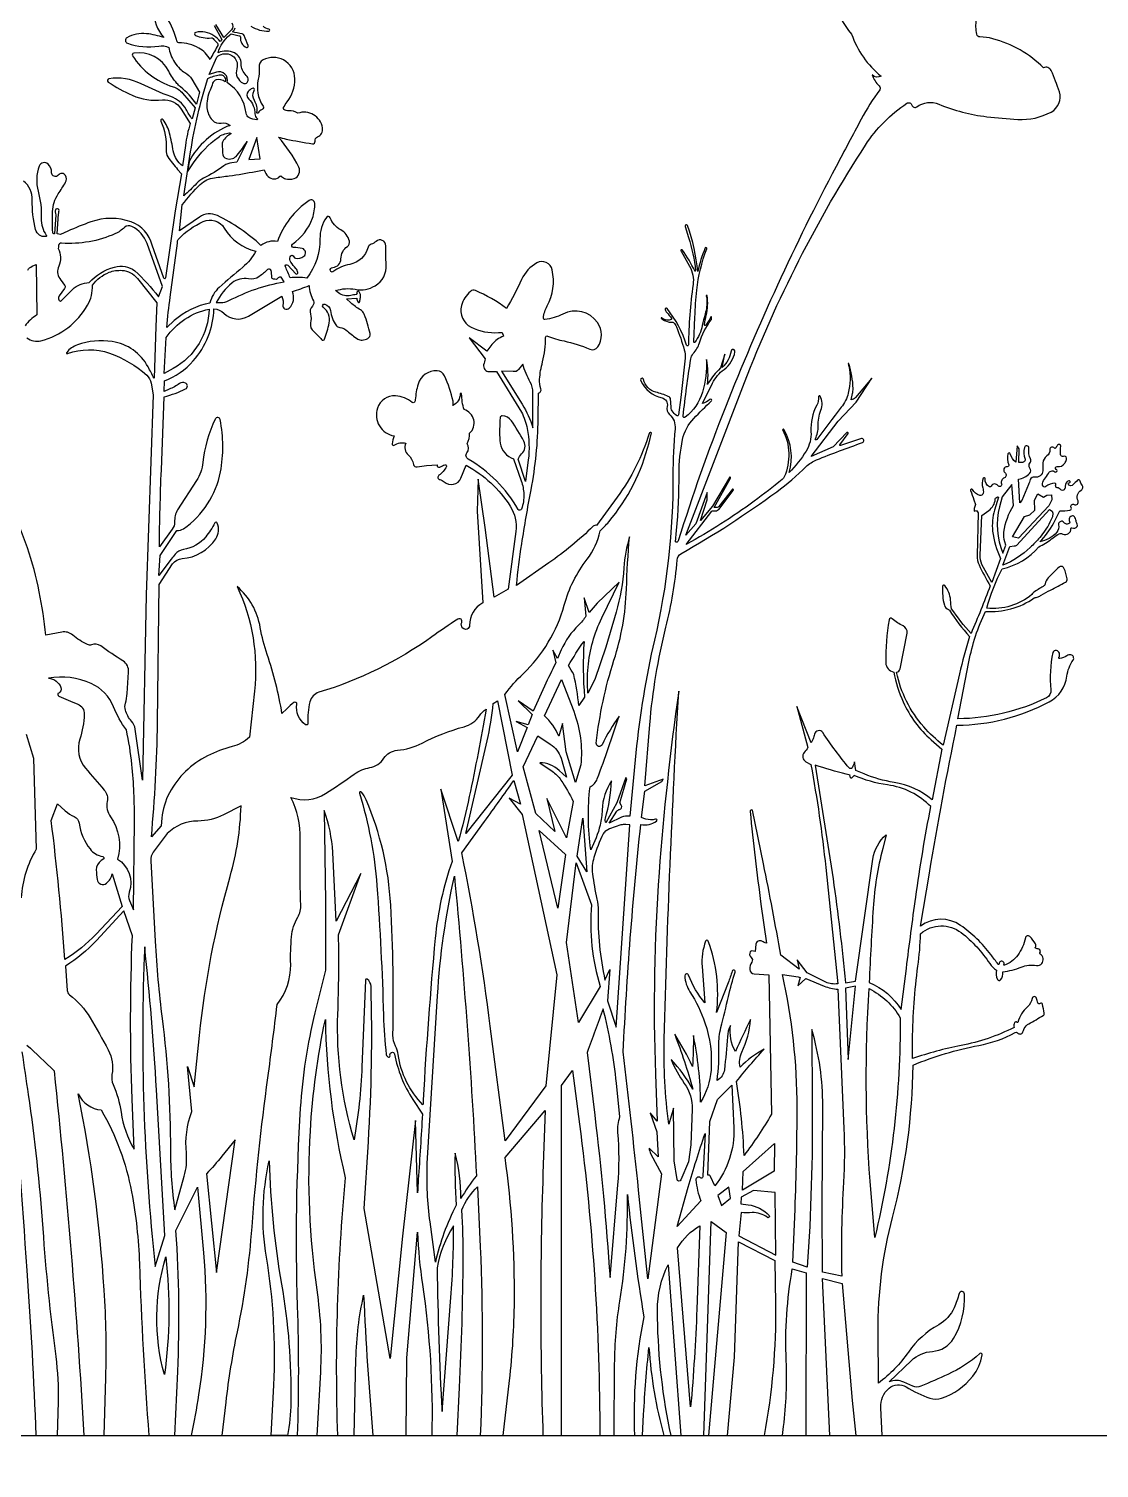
# Model space of a CAD drawing. Header units: millimetres. Extents: x 7 to 784, y -168 to 358.
# Drawn here: x 248.14 to 254.15, y 101.3 to 109.38 of the extents above; entities that cross this region are included whole.
import ezdxf

# ---------------------------------------------------------------- set-up
doc = ezdxf.new("R2010")
doc.units = ezdxf.units.MM
doc.layers.add('dwgmodels.com', color=250, linetype='Continuous')

msp = doc.modelspace()

# ---------------------------------------------------------------- linework, layer by layer
for p, q in [((230.24419, 101.48301), (262.24872, 101.48301)), ((243.9408, 101.48301), (253.75508, 101.48301))]:
    msp.add_line(p, q)
at = {"color": 0}
msp.add_arc((223.31744, 157.44221), 97.37766, 305.9270425, 305.9270425, dxfattribs=at)
at = {"layer": 'dwgmodels.com', "color": 96}
for points in [[(248.8461, 109.48207, 0.1936322), (248.90028, 109.32887, 0.055313), (248.8035, 109.35103, 0.1596372), (248.69363, 109.32853, 0.6449101), (248.69654, 109.29748, 0.121663), (248.87196, 109.2817, -0.144946), (248.92892, 109.27393, 0.0598985), (248.93946, 109.23245, 0.1063492), (248.99094, 109.15397, 0.06709), (249.01954, 109.13249, -0.1292412), (249.05833, 109.09506), (249.10181, 109.02355), (249.08363, 108.95547, 0.0814921), (248.9946, 109.05265, -0.045129), (248.97416, 109.07194, -0.066598), (248.92825, 109.14039, 0.330699), (248.73165, 109.24128, 0.5398414), (248.72517, 109.22663, 0.1747629), (248.9528, 109.05326, -0.1412199), (249.0067, 109.01752), (249.07718, 108.93465), (249.05962, 108.87225, -0.0196544), (249.02591, 108.92604, 0.1776696), (248.94013, 108.99809, -0.0289763), (248.7729, 109.06975, 0.1555711), (248.59288, 109.09773, 0.6837107), (248.58891, 109.0797, 0.0417804), (248.72317, 109.00553, 0.1332594), (248.8926, 108.97884, -0.2869598), (248.99919, 108.92732), (249.04963, 108.84718, 0.0444099), (249.02181, 108.72406), (249.00638, 108.60911, -0.2008597), (248.9541, 108.69308, 0.0237935), (248.9332, 108.79213, 0.0939218), (248.89707, 108.86831, 0.2780463), (248.89005, 108.87126, 0.501552), (248.88431, 108.86068, -0.128564), (248.91331, 108.69874, 0.1692817), (248.92336, 108.66048, 0.0343997), (248.97859, 108.58946), (249.00072, 108.56472), (248.9648, 108.35691), (248.91059, 107.97992, -0.7815204), (248.90017, 107.97889), (248.83455, 108.16329, 0.2569643), (248.71723, 108.29487, 0.1722656), (248.49096, 108.2945, 0.0197427), (248.36158, 108.24249), (248.32067, 108.22413), (248.30277, 108.2273), (248.30978, 108.33971, 0.0245801), (248.3123, 108.35872, 0.5538179), (248.29966, 108.36816, 0.4007081), (248.29136, 108.35044, -0.0978835), (248.29356, 108.33338), (248.28652, 108.22781, -0.4183347), (248.27724, 108.23582, -0.0278128), (248.27594, 108.35312, -0.1356231), (248.30786, 108.45139, 0.0100218), (248.34923, 108.51685, 0.2786988), (248.34923, 108.55449, 0.5220481), (248.30798, 108.55717, -0.7181787), (248.27095, 108.57062, 0.2133227), (248.25054, 108.61929, 0.5366603), (248.20095, 108.60758, 0.156298), (248.1948, 108.46726, -0.0760474), (248.21235, 108.31456, 0.1663624), (248.24079, 108.22009, -0.5734688), (248.23721, 108.21206, -0.3751579), (248.181, 108.25116, -0.0669288), (248.16238, 108.41715, 0.2302241), (248.11336, 108.5239, 0.5666522)], [(252.66794, 109.5366, 0.1356429), (252.76357, 109.34871, 0.1397643), (252.92874, 109.1126, -0.3360244), (252.87886, 109.11921, 0.1303524), (252.91877, 109.05783, -0.3834559), (252.92104, 109.03587, 0.0340308), (252.81734, 108.87079, 0.0016673), (252.67644, 108.60634, 0.0274642), (252.05453, 107.25493, 0.0187012), (251.78993, 106.50447, -0.4750648), (251.77439, 106.49822), (251.78044, 106.56291, 0.0243767), (251.7946, 106.88029, -0.052577), (251.81415, 107.07339, -0.1423037), (251.8769, 107.19141, -0.0081775), (251.97572, 107.28977, 0.9889727), (251.96771, 107.29827, -0.1189625), (251.92598, 107.27506), (251.98259, 107.38941, -0.1188814), (252.04728, 107.46678, 0.1920439), (252.1085, 107.56585, 1.0088327), (252.08659, 107.56951, -0.1712057), (252.03721, 107.47816), (252.05161, 107.55238), (252.02706, 107.47591), (252.01496, 107.46315, 0.0571001), (251.95391, 107.38197, 0.0787743), (251.94821, 107.52255, -0.0866387), (251.92547, 107.3384, -0.1560029), (251.82844, 107.19817, -0.6811499), (251.8174, 107.20478, -0.0111408), (251.86012, 107.52547, -0.1462679), (251.87434, 107.55528, 0.1099585), (251.90871, 107.61578, -0.0853363), (251.97347, 107.74395, 0.2211037), (251.97694, 107.7608, 0.7404688), (251.97244, 107.76108, -0.0981355), (251.94386, 107.71502, -0.7374736), (251.93675, 107.71846, -0.0216217), (251.9472, 107.77148, 0.0945988), (251.95249, 107.87923, 1.1481128), (251.94686, 107.87763, -0.0923347), (251.95094, 107.86026, -0.0837943), (251.94097, 107.77793, 0.0229092), (251.92508, 107.71355, -0.1151347), (251.88226, 107.61903, -0.7544999), (251.87742, 107.62094), (251.8831, 107.76045, -0.0164268), (251.89426, 107.91195, -0.0659176), (251.95032, 108.14304, 0.8306329), (251.94162, 108.14842, 0.051115), (251.89987, 108.01541, 0.0586959), (251.84229, 108.2738, 1.0125879), (251.82842, 108.26875), (251.84784, 108.20741, -0.0500053), (251.88699, 108.02084, -0.840776), (251.88234, 108.0195, 0.0401262), (251.81365, 108.13614, 1.0143645), (251.80559, 108.1303), (251.85356, 108.04581, -0.1664732), (251.87298, 107.94286, 0.0341193), (251.84743, 107.60418, -0.8541606), (251.8371, 107.60261, 0.0913201), (251.72764, 107.80831, 0.8101053), (251.71666, 107.80284, 0.1280115), (251.72604, 107.78598, -0.0622113), (251.75124, 107.75199, -0.4318352), (251.74969, 107.747, -0.2647303), (251.70735, 107.7497, 0.0103202), (251.69635, 107.7566, 0.9360779), (251.69419, 107.75347, 0.0997933), (251.73346, 107.73338, 0.1197101), (251.75424, 107.73263, -0.2582019), (251.76401, 107.72958, -0.093147), (251.77913, 107.70634, -0.030004), (251.82382, 107.57637, -0.0771575), (251.82934, 107.5294), (251.80387, 107.30824), (251.79179, 107.21207, -0.6116183), (251.77951, 107.20762, -0.040033), (251.75559, 107.23377, -0.1548954), (251.75065, 107.24713, 0.0147196), (251.74678, 107.29823, 0.2747896), (251.734, 107.31533, 0.0346833), (251.66365, 107.33893, -0.282305), (251.59522, 107.41002, 1.2090087), (251.57909, 107.40311, 0.229912), (251.69862, 107.30709, -0.4241426), (251.72745, 107.25941, 0.2803483), (251.741, 107.21368, -0.2367858), (251.77205, 107.13358, 0.0248254), (251.76015, 106.87295, -0.0580269), (251.65612, 105.94701, 0.0324323), (251.55211, 105.31448), (251.5171, 104.95881, 0.1613385), (251.47088, 104.95333), (251.40101, 104.92062), (251.44491, 104.98832, -0.1692817), (251.45976, 104.99735, 0.5193511), (251.47004, 105.02153), (251.46206, 105.03437), (251.50121, 105.1699), (251.49487, 105.17726), (251.44539, 105.03462), (251.38398, 104.92197, -0.2061574), (251.38069, 104.9477, 0.0573723), (251.41569, 105.15803, 0.1424546), (251.36252, 104.99476, -0.0515991), (251.35097, 104.90975, -0.0619201), (251.29834, 104.77066, -0.0624263), (251.29435, 105.12356, 0.1838262), (251.33501, 105.16937, 0.013585), (251.45761, 105.52143, 0.0432687), (251.3625, 105.36016, -0.8436582), (251.32965, 105.36951, -0.0512693), (251.42895, 105.83442, 0.0697392), (251.49898, 106.23366, -0.0114283), (251.51585, 106.52802, 0.0547788), (251.4845, 106.35279, -0.0536476), (251.44066, 106.10456), (251.38362, 105.90764), (251.32069, 105.72698), (251.28295, 105.64907, -0.0434521), (251.28368, 105.79575, -0.0897564), (251.36055, 106.07265), (251.45724, 106.27289), (251.33414, 106.15532), (251.28998, 106.10293), (251.26202, 106.18497), (251.27084, 106.08214, -0.0645021), (251.22998, 106.03138, 0.0978917), (251.13324, 105.89336), (251.11149, 105.84416), (251.08491, 105.89047), (251.10197, 105.81947, 0.0103174), (251.03895, 105.68931), (250.97475, 105.54939), (250.89161, 105.60748), (250.96913, 105.52995), (250.94617, 105.47215), (250.88013, 105.49107), (250.94065, 105.45661), (250.88626, 105.32124), (250.81663, 105.6429, -0.0437009), (250.91914, 105.75909, 0.1362469), (251.14902, 106.14308, -0.0974293), (251.27808, 106.40172, 0.114944), (251.35067, 106.56076, 0.0338252), (251.39932, 106.61132, 0.1142041), (251.62565, 107.05561), (251.63916, 107.10993, 0.6161441), (251.62698, 107.10787, -0.0838629), (251.44671, 106.74924), (251.33067, 106.59112, 0.2771839), (251.31201, 106.58665, -0.0424448), (251.06307, 106.38083), (250.88123, 106.25481, -0.0120078), (250.91107, 106.4872, -0.0093375), (250.96342, 106.79148, 0.0445446), (251.00331, 107.18901), (251.0049, 107.33387, 0.4619436), (251.01831, 107.35787, -0.110124), (251.01089, 107.41194, -0.0454747), (251.02787, 107.50859, 0.0724608), (251.04447, 107.64623, -0.5400464), (251.05588, 107.65412, 0.0469326), (251.14824, 107.62641, -0.0575376), (251.29287, 107.57966, 0.3671173), (251.33846, 107.59258, 0.3109758), (251.33681, 107.72992, 0.375222), (251.14127, 107.77733, -0.0935566), (251.04098, 107.74702, -0.4822889), (251.03232, 107.7558, -0.0941466), (251.05358, 107.82273, 0.1802214), (251.08188, 108.02551, 0.498429), (250.99604, 108.06467, 0.1633212), (250.90982, 107.97217, -0.0261129), (250.8248, 107.80836, 0.0660683), (250.65106, 107.90939, 0.2845479), (250.62271, 107.90482, 0.1494916), (250.57274, 107.82509, 0.3546606), (250.62648, 107.70428, 0.1365368), (250.78042, 107.67321), (250.80144, 107.67473), (250.80875, 107.65286, 0.1479332), (250.74336, 107.6063), (250.71486, 107.56945), (250.61584, 107.64437), (250.70574, 107.52706, 0.0196119), (250.69706, 107.49312, 0.4778857), (250.72815, 107.45472), (250.7689, 107.45477), (250.90881, 107.22763, -0.0766658), (250.94187, 107.13457, -0.0780614), (250.94757, 106.95885), (250.93252, 106.83747), (250.8906, 106.96223, -0.1214656), (250.91032, 106.99238, 0.3390595), (250.92239, 107.06382, 0.0296112), (250.8526, 107.17877, 0.2419301), (250.80096, 107.20639, 0.3978626), (250.78933, 107.19576, 0.0309121), (250.78794, 107.06729, 0.2716282), (250.85134, 106.97082), (250.86476, 106.9642), (250.90832, 106.84215, -0.0730366), (250.92256, 106.76646, -0.0983514), (250.90943, 106.68296, -0.6378656), (250.89089, 106.68141, 0.132957), (250.60987, 106.9639, -0.45843), (250.60258, 106.99855, 0.3190679), (250.60435, 107.04974, 0.1211696), (250.61838, 107.10877, 0.586791), (250.58692, 107.24092, -0.067351), (250.57346, 107.32943, 0.9836605), (250.56548, 107.32943, -0.2862766), (250.52346, 107.26446, 0.1408767), (250.52499, 107.28832, 0.0528571), (250.47777, 107.43017, 0.28129), (250.43531, 107.45894, 0.3429624), (250.32909, 107.3841, 0.059712), (250.31324, 107.29546, -0.2017735), (250.30601, 107.28072, -0.3653144), (250.29606, 107.28056, 0.1535362), (250.20237, 107.31794, 0.3458011), (250.10035, 107.24949, 0.4551283), (250.19374, 107.09378, 0.0627418), (250.18266, 107.04927, 0.6488329), (250.19533, 107.04171, -0.2300224), (250.26009, 107.0522, 0.3433272), (250.27306, 106.98675, -0.1726408), (250.30295, 106.93398, 0.4211158), (250.32365, 106.9198, -0.0311525), (250.37542, 106.92681), (250.4365, 106.93123, 0.2734787), (250.43641, 106.92258, 0.4163968), (250.45115, 106.91868, -0.0560384), (250.47981, 106.93141, -0.6650378), (250.4881, 106.92163, -0.123189), (250.44546, 106.87258, 0.6586386), (250.45044, 106.8485, -0.133955), (250.47588, 106.83563, 0.5200086), (250.56945, 106.85699), (250.59886, 106.92909, -0.1244473), (250.84605, 106.69944, -0.1784196), (250.87812, 106.55699), (250.83522, 106.23318), (250.75649, 106.18862), (250.70613, 106.58013), (250.667, 106.85029), (250.66136, 106.67135), (250.69271, 106.15671, 0.2821448), (250.61784, 106.03008, -0.6830613), (250.57967, 106.01446, -0.3006613), (250.57381, 106.04729, 0.7404276), (250.55251, 106.06537, 0.0124163), (250.40613, 105.96614, -0.082224), (249.77221, 105.65483, 0.2658905), (249.721, 105.6008, 0.0756176), (249.7104, 105.48056, -0.6290735), (249.69689, 105.47299, -0.2854073), (249.6479, 105.58805, 0.6731706), (249.63183, 105.59767, 0.0349577), (249.59112, 105.56229), (249.56435, 105.53552, 0.0427299), (249.4814, 105.86592, -0.040786), (249.44242, 106.01866, 0.174462), (249.31287, 106.24823, -0.1365135), (249.41031, 105.66059), (249.38256, 105.40229, -0.115548), (249.28412, 105.35012, 0.0517436), (249.14651, 105.29822, 0.1546467), (248.93222, 105.09004, 0.1028102), (248.89017, 104.94816), (248.88662, 104.9056), (248.83092, 104.8431, 0.0204385), (248.86507, 105.48483), (248.87459, 106.25921), (248.95031, 106.3763, -0.2058987), (249.00418, 106.4048, 0.2315373), (249.19287, 106.51675, 0.2479903), (249.20116, 106.60459, 0.6402847), (249.18705, 106.60515, -0.0537668), (249.13588, 106.52687, -0.1860085), (249.01063, 106.4557, 0.1812638), (248.96419, 106.42988, 0.014512), (248.94123, 106.40124), (248.87212, 106.30969), (248.87945, 106.42266), (248.9741, 106.56362, 0.1867772), (249.01153, 106.57269, 0.1958021), (249.21889, 106.89132, 0.0984004), (249.21714, 107.18483, 0.7200007), (249.18959, 107.18817, 0.0837926), (249.1204, 106.94405, -0.1179594), (249.08412, 106.84273), (248.97735, 106.67928, 0.1262223), (248.96117, 106.60986, -0.1667754), (248.94833, 106.56952), (248.87572, 106.47177, -0.0068248), (248.88696, 106.90297), (248.90324, 107.31278, 0.0440973), (249.02304, 107.35725, 0.6504415), (249.02218, 107.39029, 0.2517369), (248.98917, 107.38692, -0.0493281), (248.93136, 107.35559), (248.90281, 107.34358), (248.90378, 107.40326, 0.125539), (249.06632, 107.51457, 0.172782), (249.18266, 107.80721, -0.1717106), (249.23806, 107.78179, 0.3390955), (249.3763, 107.76563), (249.56311, 107.87696, -0.1631902), (249.5701, 107.82612, 0.3160144), (249.57867, 107.8072, 0.3427145), (249.60556, 107.81064, 0.3060413), (249.6233, 107.90316, 0.0130978), (249.7166, 107.9374, 0.1022326), (249.74059, 107.85096, -0.3316115), (249.73581, 107.8224, 0.2778991), (249.72371, 107.77771, -0.1215414), (249.72552, 107.72748, 0.2797764), (249.74269, 107.67889, -0.0503062), (249.78682, 107.6347, 0.5742608), (249.80338, 107.6373, 0.0461576), (249.82932, 107.7275, 0.2806296), (249.79627, 107.81547, -0.7974074), (249.80443, 107.83282, -0.3186415), (249.8361, 107.79804, 0.1308962), (249.87059, 107.71217, 0.2078444), (249.88852, 107.70194, -0.1635703), (249.93191, 107.68188, 0.0493043), (249.98971, 107.63713, 0.1678833), (250.01483, 107.63131, 0.0933163), (250.04675, 107.64088, 0.3402114), (250.05919, 107.66748, 0.0363358), (250.02672, 107.77599, 0.1745407), (250.00475, 107.80159, -0.0537983), (249.95065, 107.84051), (249.92655, 107.86213), (249.98398, 107.8673, 0.1012021), (249.9915, 107.84495, 0.739983), (250.00195, 107.8474, -0.040479), (250.00525, 107.86952, 0.2295811), (249.99779, 107.9025, 0.8860745), (249.98561, 107.89499, -0.5213325), (249.98077, 107.8867, 0.0382376), (249.95092, 107.88196, -0.2250916), (249.88184, 107.8966), (249.8658, 107.90884, -0.1314386), (249.97629, 107.9163, 0.1879542), (250.08844, 107.93644, 0.278126), (250.14988, 108.05474, -0.0186188), (250.14709, 108.16084, 0.6519996), (250.0928, 108.18549, -0.1063443), (250.06451, 108.16939, 0.2572765), (250.04795, 108.15201, -0.2899751), (249.94506, 108.05647, 0.1136344), (249.85001, 108.01513, -0.5363518), (249.83599, 108.02022, -0.4647781), (249.84973, 108.03899, 0.3907542), (249.89542, 108.08733, -0.2397065), (249.93203, 108.15719, 0.3044728), (249.94319, 108.18665, 0.2155158), (249.89417, 108.25065, -0.1803349), (249.83528, 108.31764, 0.6070135), (249.81388, 108.32012, 0.1541179), (249.7779, 108.19918, -0.172497), (249.70374, 107.97904, 0.0654021), (249.61055, 107.98113, 0.023278), (249.58331, 108.0416, -0.8755021), (249.59767, 108.05148), (249.64155, 108.00294, 0.6545793), (249.65369, 108.01055, 0.1553634), (249.64222, 108.03391, -0.0491689), (249.61467, 108.06894, -0.2069162), (249.60983, 108.09887, -0.7784437), (249.63173, 108.09887, 0.2903605), (249.64078, 108.0903, 0.2183027), (249.68726, 108.10154, 0.6189794), (249.67817, 108.14527, 0.0648746), (249.62929, 108.15155, -0.7343338), (249.62352, 108.16984, 0.1542802), (249.7355, 108.31566, 0.0995715), (249.74813, 108.39905, 0.5860857), (249.7165, 108.41482, 0.1596392), (249.53902, 108.18437, 0.2160891), (249.44632, 108.16279, 0.0758654), (249.20177, 108.33, 0.2693308), (249.10082, 108.32213), (248.98859, 108.24468), (249.0046, 108.39098, -0.0400425), (249.10589, 108.50518, -0.162795), (249.1848, 108.54256, 0.0037181), (249.26838, 108.55324, 0.0151004), (249.41792, 108.5781), (249.46479, 108.58736, 0.1256056), (249.48742, 108.54925, 0.4259332), (249.55316, 108.55058, -0.4592507), (249.56239, 108.55026, 0.1625271), (249.58414, 108.53618, 0.1460983), (249.63259, 108.53803, 0.4523349), (249.65866, 108.60093, 0.067616), (249.54438, 108.77099, 0.0301221), (249.58763, 108.7595, 0.0104651), (249.73589, 108.73278, 0.5097349), (249.75009, 108.74699, -0.3557739), (249.76458, 108.77193, 0.1752991), (249.78614, 108.79039, 0.172724), (249.79188, 108.82311, 0.4641867), (249.65399, 108.90449, 0.1639366), (249.60325, 108.91827, -0.1726917), (249.57566, 108.92627, -0.3843903), (249.57333, 108.93707, -0.0315354), (249.5936, 108.96773, 0.1646241), (249.63674, 109.09739, 0.2754357), (249.5727, 109.20357, 0.2503042), (249.45862, 109.20357, 0.3060346), (249.436, 109.16077, -0.0881644), (249.43151, 109.09511, 0.2130432), (249.4582, 108.94481, -0.4725523), (249.45263, 108.92598, 0.1708942), (249.43086, 108.90613, -0.854277), (249.4233, 108.90878, 0.1916193), (249.40992, 108.97507, -0.2859983), (249.40876, 109.03124, 0.7507714), (249.39676, 109.04409, 0.0979091), (249.37527, 109.02728, 0.4004597), (249.37746, 108.98363, -0.2066114), (249.41259, 108.90156, 0.2407403), (249.42571, 108.87568, -0.716745), (249.42338, 108.86819, -0.1418741), (249.379, 108.87984, -0.233333), (249.36305, 108.90452, 0.2235181), (249.25636, 109.07653, 0.6057633), (249.19602, 109.13546), (249.15472, 109.12197), (249.19779, 109.21983, -0.2747081), (249.27217, 109.23427, -0.2058595), (249.30809, 109.20079, -0.179242), (249.31084, 109.15462, 0.3698505), (249.34654, 109.07324, 0.5259345), (249.37413, 109.08902, 0.2289497), (249.36339, 109.11694, -0.2100922), (249.33567, 109.18195, 0.2950376), (249.29719, 109.24294, 0.2130079), (249.20586, 109.24427, -0.1543172), (249.27031, 109.34288), (249.27818, 109.34932), (249.32491, 109.33912, -0.4411414), (249.33176, 109.33066, 0.3575698), (249.36537, 109.27421, 0.6597742), (249.37455, 109.28403, -0.0189642), (249.35209, 109.34075, 0.2739209), (249.34089, 109.35012, -0.012106), (249.28579, 109.36051, 0.1789025), (249.30092, 109.38458, -0.2341869)], [(248.13204, 103.6744, -0.0118071), (248.2846, 103.52994, -0.0115504), (248.45254, 101.48301), (248.5657, 101.48301), (248.57502, 101.80744, 0.0235229), (248.56598, 102.30027, 0.0331333), (248.42021, 103.40143, 0.271387), (248.54954, 103.31087, -0.0844539), (248.71975, 102.85044, -0.0383259), (248.76368, 102.44884, 0.0113618), (248.81693, 101.48301), (248.96259, 101.48301), (248.97878, 101.84304, 0.0285475), (248.96921, 102.63345), (249.08991, 102.87752), (249.12315, 102.50924, -0.0620265), (249.0961, 101.71171, -0.0115931), (249.05425, 101.48301), (249.22858, 101.48301), (249.25042, 101.67063, -0.0219881), (249.31401, 102.06497, 0.0324449), (249.39656, 102.65514, -0.0155978), (249.48486, 103.49061, 0.0053936), (249.53694, 103.90268, 0.1774305), (249.61329, 104.12772, -0.0283737), (249.61835, 104.28298, -0.1075991), (249.65265, 104.39241, 0.1398772), (249.67004, 104.46344, -0.0153664), (249.66744, 104.83045, 0.1228297), (249.61481, 105.06493, 0.2309818), (249.80937, 105.08677, 0.0138044), (249.97071, 105.1956, -0.1120076), (250.05766, 105.23215, 0.2075148), (250.13625, 105.2841, -0.2326896), (250.21249, 105.32939, 0.0999646), (250.35173, 105.36914, -0.0518554), (250.5871, 105.46144, 0.177025), (250.67374, 105.52336, -0.0990406), (250.7106, 105.55936, -0.0090474), (250.6165, 105.06899, -0.0177622), (250.55386, 104.81657), (250.45696, 105.1114), (250.52004, 104.70512, -0.0027874), (250.52004, 104.70512, 0.0616165), (250.42502, 104.275, 0.0093935), (250.35756, 103.36788, -0.0001903), (250.35602, 103.34023, -0.1636907), (250.21748, 103.62137, 0.0903099), (250.20223, 103.66843, -0.1295483), (250.18726, 103.73071, 0.0192557), (250.17501, 104.46078, 0.0871174), (250.03721, 105.05177, 0.0794454), (250.01054, 105.09416, 0.8097469), (249.99934, 105.08788, -0.0570016), (250.09745, 104.56977, -0.011209), (250.13453, 103.84119, 0.0212181), (250.15015, 103.62109, 0.318199), (250.1632, 103.60649, 0.5532267), (250.17111, 103.6144, -0.3238273), (250.17885, 103.63265, -0.5232997), (250.19673, 103.62465, 0.0984963), (250.29936, 103.36922), (250.35299, 103.28708, -0.0025295), (250.32991, 102.91954, 0.0066565), (250.32592, 102.84639), (250.31357, 103.25198), (250.24094, 102.6023), (250.17156, 101.91581), (250.02627, 102.75752), (250.04971, 103.13217, 0.0228202), (250.06441, 104.00407, 0.2331867), (250.04308, 104.04436, 0.7671373), (250.03389, 104.03689), (250.01345, 103.55334, -0.0321321), (249.96964, 103.14344, -0.0827752), (249.87808, 103.85064, 0.0136106), (249.88215, 104.29385), (250.00737, 104.63694), (249.86844, 104.37062), (249.84933, 104.75653, 0.0763799), (249.80124, 104.9914), (249.80888, 104.47942), (249.80872, 104.09435), (249.74983, 103.85659, 0.0450609), (249.66725, 103.32008, 0.0237644), (249.65044, 102.21018, -0.0161888), (249.65044, 101.48301), (249.76292, 101.48301), (249.78212, 101.83884, 0.0493566), (249.7614, 102.30171, -0.0506082), (249.72378, 103.19187, -0.0375999), (249.80836, 103.81896, 0.054896), (249.92003, 102.93013, 0.0318839), (249.87587, 101.48301), (249.96953, 101.48301), (249.97995, 101.91241, -0.047468), (250.02294, 102.27146, 0.0105052), (250.07535, 101.48301), (250.26238, 101.48301), (250.26628, 101.9188), (250.32574, 102.62427, 0.02685), (250.35325, 102.33026, -0.0424217), (250.40599, 101.48301), (250.54747, 101.48301), (250.56119, 101.75242, 0.0111796), (250.58186, 102.47641, 0.0174091), (250.57404, 102.74934, -0.0991113), (250.66274, 102.8799), (250.67768, 102.54162, -0.0220682), (250.67768, 101.48301), (250.80618, 101.48301), (250.84205, 101.79231, 0.0267674), (250.86966, 102.23751, 0.0365003), (250.81748, 103.04478), (251.04178, 103.30821), (251.02997, 102.95336, 0.0166438), (251.02997, 101.48301), (251.13369, 101.48301), (251.13369, 102.02595, -0.0001804), (251.1342, 103.44833), (251.19622, 103.53188), (251.2355, 103.23041, -0.0321738), (251.34965, 101.48301), (251.42986, 101.48301), (251.43254, 101.8837, -0.0382678), (251.46205, 102.23763, 0.044675), (251.50419, 102.83539, 0.0133077), (251.59625, 102.1497, 0.0590155), (251.54378, 101.48301), (251.58907, 101.48301), (251.59534, 101.60096, -0.0134114), (251.62548, 101.97732, 0.052126), (251.70922, 101.48301), (251.74941, 101.48301), (251.74138, 101.52237, -0.0495851), (251.67338, 102.18524, -0.1155134), (251.73259, 102.44174), (251.80499, 101.48301), (251.93368, 101.48301), (251.97418, 102.68399), (252.05892, 102.62214), (251.9591, 101.48301), (252.06694, 101.48301), (252.10536, 101.92398), (252.12896, 102.57018), (252.33292, 102.46509), (252.33603, 102.22186, -0.0495586), (252.27213, 101.48301), (252.37516, 101.48301), (252.38155, 101.53432, 0.042023), (252.39631, 101.90366, -0.0551602), (252.43039, 102.41821), (252.5077, 102.39599), (252.50703, 101.48301), (252.64156, 101.48301), (252.59958, 102.36397), (252.71079, 102.33673), (252.76714, 101.68098), (252.78773, 101.48301), (252.93562, 101.48301), (252.9269, 101.63945, -0.2335769), (252.97365, 101.74905, -0.3273575), (253.06948, 101.75634, 0.0570984), (253.20351, 101.69279, 0.1673753), (253.26901, 101.69299, 0.1413298), (253.44334, 101.81626, 0.1267062), (253.49708, 101.9358, 0.7050206), (253.48427, 101.94302, -0.0716889), (253.30382, 101.82684, -0.0075243), (253.15187, 101.7601, -0.2146458), (253.10686, 101.76118), (253.05594, 101.7836, 0.2004556), (252.97499, 101.78514), (253.09947, 101.90436, -0.1772707), (253.217, 101.95585, 0.2483976), (253.33622, 102.02878, 0.1474972), (253.39749, 102.27699, 0.8621311), (253.36709, 102.27994, -0.0450525), (253.33935, 102.20021, -0.1603148), (253.25231, 102.10541, 0.1130398), (253.08259, 101.95191, -0.0796815), (252.9136, 101.77745), (252.91224, 102.06757, -0.0654535), (252.99331, 102.70738, 0.0617005), (253.10816, 103.56242, -0.0522903), (253.47751, 103.67251, 0.0784552), (253.68264, 103.74548, -0.3370445), (253.69529, 103.74354, 0.2104684), (253.71214, 103.73667, 0.2968246), (253.72333, 103.74441, -0.0053326), (253.73286, 103.76698, -0.1683731), (253.7584, 103.79474, 0.0126472), (253.83927, 103.8409, 0.3089087), (253.84523, 103.85398, 0.017345), (253.83473, 103.90414, 0.5425137), (253.82256, 103.90838, -0.5052083), (253.80923, 103.91217, -0.0427377), (253.80229, 103.93699, 0.8283514), (253.77755, 103.93699, -0.1647417), (253.75072, 103.88944, 0.1432294), (253.69669, 103.80245, -0.6406136), (253.69278, 103.80182, 0.5706411), (253.67885, 103.80102, 0.178887), (253.67551, 103.77382, -0.0697987), (253.37772, 103.67213, 0.036714), (253.10498, 103.59869), (253.10593, 103.70476, -0.0315452), (253.13566, 104.11699, 0.0259348), (253.15092, 104.29992, -0.3585508), (253.37906, 104.30578, -0.0817013), (253.53925, 104.13205, 0.1048254), (253.57626, 104.09542, 0.1479692), (253.58241, 104.04259, 0.5606855), (253.60007, 104.04012, 0.2054791), (253.61324, 104.08548, 0.0590191), (253.71602, 104.11255, -0.138845), (253.80173, 104.12111, 0.2812165), (253.83145, 104.1327, 0.4326416), (253.82255, 104.18582, -0.4084931), (253.82124, 104.19208, 0.4770419), (253.81438, 104.21264, 0.0240545), (253.79772, 104.21799, -0.5253153), (253.7956, 104.22397, 0.3015107), (253.79637, 104.24276, 0.0625501), (253.76406, 104.28357, 0.5922816), (253.73914, 104.27604, -0.1056615), (253.69613, 104.1794, -0.1481643), (253.62114, 104.12269, -0.6714812), (253.61811, 104.126, 1.3085994), (253.59143, 104.13074, -0.7558255), (253.58624, 104.12874, 0.0015944), (253.54527, 104.18306, 0.0782885), (253.37501, 104.34658, 0.3233459), (253.15112, 104.34288), (253.20035, 104.63878, -0.0096238), (253.35514, 105.46984, 0.1211807), (253.87279, 105.60074, 0.2434843), (253.97234, 105.74494, -0.1213275), (254.00719, 105.83531, 0.5486409), (253.99493, 105.86481, 0.1996337), (253.97154, 105.85956, -0.1180189), (253.93251, 105.84396, -0.6418988), (253.92793, 105.85103, 0.4942699), (253.91383, 105.88951, 0.4381441), (253.8938, 105.87792, 0.0833927), (253.88253, 105.66897, -0.3168111), (253.85775, 105.62373, -0.1122907), (253.3607, 105.50606), (253.42223, 105.82601, -0.0641026), (253.51513, 106.10821, 0.1697964), (253.78901, 106.18405, -0.1564165), (253.79981, 106.18734, 0.1301041), (253.81097, 106.19013, 0.0021714), (253.82829, 106.19977, -0.0046389), (253.88068, 106.22858, -0.0062528), (253.96461, 106.27238, 0.3332193), (253.97431, 106.29202, 0.057433), (253.95612, 106.35104, 0.5124249), (253.92814, 106.357, 0.0259312), (253.86799, 106.29642, 0.116579), (253.84973, 106.26283, -0.193389), (253.83936, 106.24913, 0.006813), (253.78419, 106.21495, 0.2059943), (253.7762, 106.20318, -0.1982392), (253.5219, 106.12646, -0.0483275), (253.60865, 106.34844, 0.1660068), (253.81534, 106.47106, 0.0519683), (253.88672, 106.5155, -0.0179191), (253.92169, 106.54073, -0.2622646), (253.9495, 106.54285, 0.5707097), (253.99526, 106.57418, -0.5821305), (254.00044, 106.57759, 0.3737775), (254.03079, 106.58515, 0.3154657), (254.03079, 106.5976, -0.1051783), (254.02525, 106.61065, 0.0486908), (254.01777, 106.63581, 0.3185909), (254.00372, 106.64475, 0.5807129), (253.98784, 106.61341, -0.3828508), (253.98638, 106.60361, -0.4399856), (253.95551, 106.60788, 0.1928861), (253.94598, 106.6142, 0.5396737), (253.92565, 106.59387, -0.2284373), (253.91554, 106.5534, -0.1852097), (253.81968, 106.49971, 0.0832697), (253.89662, 106.60285), (253.93276, 106.67316, 0.0305383), (253.98955, 106.67645, 0.5562183), (253.9964, 106.69113, -0.7965731), (254.0132, 106.70857, 0.7515346), (254.03496, 106.72874, -0.3978759), (254.05317, 106.78943, 0.478203), (254.05757, 106.81725, -0.1430644), (254.04658, 106.83994, 0.6058084), (254.03191, 106.84471, 0.0052733), (254.00664, 106.81944, -0.381172), (253.98298, 106.81784, -0.6374403), (253.98597, 106.8309, 1.0466678), (253.98316, 106.84161, 0.353838), (253.96342, 106.81202, -0.2080096), (253.95656, 106.79124, -0.447823), (253.93872, 106.79124, 0.1720314), (253.91734, 106.80296, -0.529773), (253.91015, 106.8184, 0.5924606), (253.90453, 106.82797, 0.1680314), (253.85495, 106.80913, -0.5945612), (253.83598, 106.81664, -0.2153019), (253.84638, 106.8499, 0.0746855), (253.86824, 106.88341, -0.4800564), (253.90427, 106.89249, 1.070906), (253.91296, 106.90575, -0.8434433), (253.9186, 106.92159, 0.3028127), (253.96038, 106.94002, 0.0643722), (253.97069, 106.96199, 0.6100334), (253.95379, 106.9789, -0.4663289), (253.93712, 106.9894, -0.0731551), (253.93761, 107.03573, 0.8124854), (253.92036, 107.04227, -0.0232037), (253.90834, 107.02527, -0.489635), (253.90168, 107.02529, 0.7381303), (253.87637, 107.01577, -0.2611305), (253.85949, 106.98086, 0.2366879), (253.83815, 106.94146, -0.0003198), (253.83674, 106.8978, -0.4629733), (253.79168, 106.86205, 0.3708605), (253.76683, 106.84802, -0.009915), (253.75624, 106.82044), (253.71979, 106.73085), (253.7076, 106.71725), (253.70082, 106.85115, 0.1567677), (253.76268, 106.88262, 0.3794855), (253.76462, 106.9131, -0.3434928), (253.76462, 106.94113, 0.272009), (253.76769, 106.96448, -0.128518), (253.759, 107.02398, 0.9646727), (253.73344, 107.02775, 0.1213884), (253.73722, 106.96378, -0.5059285), (253.72274, 106.94417), (253.70259, 106.94421), (253.70425, 107.02172), (253.69222, 107.03754), (253.68572, 106.94595, -0.163771), (253.65454, 106.99392, 0.775358), (253.64153, 106.99392, 0.1610606), (253.64574, 106.93171, -0.5572177), (253.6379, 106.92095, 0.7522141), (253.62514, 106.8867, -0.5969104), (253.62114, 106.85891, 0.4152164), (253.60543, 106.82487, -0.8893531), (253.58498, 106.81443, 0.5815808), (253.54799, 106.81178, -0.4120858), (253.53783, 106.80815, -0.3280988), (253.51337, 106.8531, 0.8716519), (253.50291, 106.85603, 0.1828766), (253.50028, 106.80125, -0.1232915), (253.50232, 106.77156, -0.4495327), (253.4831, 106.75979, -0.1895137), (253.4424, 106.79207, 0.9123558), (253.43188, 106.78719, -0.0047954), (253.44996, 106.73492), (253.45859, 106.70916), (253.45152, 106.68657), (253.45188, 106.67209), (253.45188, 106.67209), (253.4653, 106.67492), (253.47322, 106.66211), (253.46855, 106.42227, 0.1215825), (253.47903, 106.36925, 0.0261838), (253.54167, 106.25169, -0.0133528), (253.434, 105.98532, -0.0330543), (253.32421, 106.12398, -0.0096425), (253.31936, 106.17212, 0.151513), (253.28677, 106.25327, 0.6799946), (253.27418, 106.24929, 0.0830815), (253.28421, 106.1446, 0.2508894), (253.3077, 106.11953, -0.1702232), (253.31233, 106.11591, 0.0416586), (253.42618, 105.96721, 0.0198837), (253.36934, 105.75871), (253.27713, 105.35833, -0.0459388), (253.16857, 105.4611, -0.1297702), (253.0158, 105.76723, 0.3075809), (253.03531, 105.78646), (253.0751, 105.98687, 0.3216091), (253.05301, 106.0272, -0.069727), (252.99196, 106.06776, 0.5839803), (252.97441, 106.06172, 0.0509644), (252.95502, 105.82117, 0.3556004), (253.00013, 105.76813, 0.0583576), (253.05337, 105.60034, 0.1070787), (253.21075, 105.38771), (253.27039, 105.33539), (253.21588, 105.05098, 0.1346635), (253.00181, 105.14906, -0.0563036), (252.83373, 105.19637), (252.787, 105.21541), (252.77962, 105.26454, -0.0764683), (252.76573, 105.23139, -0.5158605), (252.74896, 105.23023, -0.0234675), (252.60133, 105.42836, 0.6690139), (252.55509, 105.4189, -0.0660474), (252.54681, 105.39402), (252.53594, 105.37172), (252.45664, 105.57446), (252.51816, 105.34464, -0.0249589), (252.49709, 105.31701, 0.4723991), (252.50659, 105.26518), (252.53437, 105.24976, -0.0203524), (252.6178, 104.67218), (252.68514, 104.01916, -0.159556), (252.61831, 104.02843), (252.51317, 104.07977), (252.45719, 104.1531), (252.46802, 104.10087), (252.36571, 104.1797, 0.0063964), (252.26841, 104.69202), (252.20728, 104.99287, 0.6563056), (252.19358, 104.98526, 0.0094317), (252.25453, 104.46586), (252.28453, 104.24609, -0.0644455), (252.26013, 104.25724, 0.5484355), (252.22608, 104.24096), (252.22102, 104.19956, 0.0913159), (252.204, 104.20326, 0.263045), (252.19425, 104.19814, 0.379562), (252.19901, 104.16697, -0.3864414), (252.20282, 104.13996, 0.1708147), (252.1921, 104.09955, 0.3683687), (252.21685, 104.07477), (252.29927, 104.06817), (252.31353, 103.28782, -0.0323488), (252.15939, 103.05582, 0.0307411), (252.11732, 103.46996, -0.0210019), (252.272, 103.65197, 0.0676005), (252.13712, 103.55106, -0.165307), (252.14733, 103.63545, 0.0965556), (252.19516, 103.8185, 0.0069248), (252.11051, 103.63812, -0.1555917), (252.08324, 103.78474, 0.105451), (252.06565, 103.72088, -0.0165162), (252.04871, 103.53656, -0.2377868), (252.00836, 103.47651, 0.0366026), (252.01818, 103.67084, -0.0673627), (252.02965, 103.77291, 0.0043879), (252.07185, 103.94719, -0.0185552), (252.10924, 104.08444, 1.0067524), (252.0925, 104.08955, -0.0201304), (252.07027, 104.02462), (252.00526, 103.85706, 0.1188198), (251.95844, 104.2579, 0.697426), (251.94334, 104.2579, 0.1081659), (251.92363, 104.11523), (251.93957, 103.91167, -0.0856212), (251.84803, 104.0676, 0.8534111), (251.82678, 104.06324, 0.1322991), (251.85513, 103.97396, -0.0596859), (251.93975, 103.79932, -0.1023313), (251.97384, 103.5345, -0.1193444), (251.91529, 103.35387, 0.0485471), (251.8751, 103.72774, -0.0148549), (251.87035, 103.55503, 0.0318497), (251.76972, 103.73537, -0.0257463), (251.87138, 103.42808, 0.0653997), (251.74991, 103.59333, 0.0599218), (251.82383, 103.45962, -0.1669343), (251.86767, 103.31478), (251.86029, 103.11483), (251.8469, 103.01917), (251.80469, 102.91787, -0.7567962), (251.78317, 102.92064), (251.76774, 103.02489), (251.7629, 103.32101), (251.73641, 103.23163, -0.0386418), (251.71151, 103.70859, -0.0082387), (251.79274, 105.66087, 0.0175445), (251.68235, 104.64296, 0.0273813), (251.66178, 103.51211), (251.67144, 103.24812), (251.6328, 103.29524), (251.67002, 103.18749), (251.67635, 103.04821), (251.62617, 103.09708, 0.102357), (251.63645, 103.06329), (251.6966, 102.95305), (251.61925, 102.36231), (251.56703, 102.86075, 0.0030865), (251.48094, 103.6362, -0.0147371), (251.57926, 104.9126, 0.2154077), (251.66824, 104.93236, 0.8700685), (251.66208, 104.94352, -0.1083202), (251.63353, 104.93922, -0.0905494), (251.58431, 104.95162), (251.60159, 105.10045), (251.69698, 105.15489), (251.70547, 105.16755), (251.60248, 105.13027), (251.63048, 105.47467, -0.0416356), (251.72084, 106.01965, 0.0413435), (251.78363, 106.39694, -0.2274669), (251.80435, 106.43232, 0.0302842), (252.34298, 106.78059, 0.0354172), (252.50819, 106.92125, -0.0995654), (252.56691, 106.95952, -0.010219), (252.82461, 107.05614, 0.9472201), (252.8181, 107.07845), (252.70114, 107.03897, -0.6866088), (252.69709, 107.04385), (252.74326, 107.10755, 0.9944498), (252.73726, 107.11195), (252.6594, 107.03173), (252.53639, 106.97731), (252.68791, 107.1757), (252.78933, 107.28342), (252.87695, 107.41824), (252.78474, 107.3091, -0.2045072), (252.76002, 107.29667), (252.76853, 107.33104, 0.0671357), (252.77156, 107.35889, 0.0689711), (252.74848, 107.49898, 0.9594965), (252.74468, 107.49797, -0.0030803), (252.74762, 107.48436, -0.1135803), (252.74458, 107.33396, -0.1051027), (252.70537, 107.25397, 0.0075323), (252.56761, 107.07282, -0.9164357), (252.55981, 107.07758, 0.1235516), (252.57533, 107.1487, -0.104426), (252.59121, 107.23738, 0.2251659), (252.58662, 107.31686, 0.8100594), (252.57771, 107.31418, -0.143608), (252.5678, 107.26602, 0.1369987), (252.53518, 107.11723, -0.1528015), (252.50777, 107.00845, -0.0593995), (252.41283, 106.88829, 0.2083928), (252.38297, 107.12932, 0.7455707), (252.37581, 107.12754, -0.2285826), (252.38493, 106.86378, -0.1181627), (252.37366, 106.84896, -0.0134987), (252.21629, 106.72721, -0.0323816), (251.83512, 106.48466), (251.97873, 106.67042, -0.2960313), (251.9885, 106.67385, 0.2250054), (252.01767, 106.67989), (252.09903, 106.78755, 0.6669242), (252.09442, 106.79542), (252.01713, 106.69764, -0.175006), (252.00816, 106.69208, -0.0901819), (251.99103, 106.69158), (252.0832, 106.85717, 1.0339814), (252.07714, 106.86029), (251.98159, 106.7), (251.91478, 106.61977), (251.95186, 106.73549), (251.95174, 106.77626), (251.88927, 106.60043), (251.83246, 106.53622), (252.16196, 107.39299, -0.0522028), (252.84157, 108.72609, -0.1031693), (253.07369, 108.96008, -0.501466), (253.10236, 108.94975, 0.5168529), (253.12982, 108.94061, -0.2628749), (253.25295, 108.95528, 0.0705952), (253.52278, 108.88506, 0.0132656), (253.69679, 108.86986, 0.1398245), (253.88427, 108.91125, 0.3594459), (253.93046, 109.02505, 0.0326951), (253.88424, 109.14424, 0.4221574), (253.84141, 109.15923, 0.1350775), (253.55562, 109.32286, 0.0591493), (253.48381, 109.33249, -0.3539697), (253.46582, 109.34751, -0.095549), (253.46546, 109.43038, 0.25266)], [(249.18278, 109.39703), (249.22654, 109.3178), (249.2182, 109.30675, 0.0736625), (249.18265, 109.33948, 0.2098237), (249.08039, 109.35845, 0.7210625), (249.07884, 109.34152, 0.1288268), (249.16785, 109.3275, -0.243502), (249.17711, 109.32382, 0.0363427), (249.19692, 109.30412, -0.3668463), (249.20101, 109.27838, 0.0184139), (249.16097, 109.20662, 0.1294152), (249.09814, 109.27037, 0.1425332), (248.98503, 109.2995, -0.342864), (248.9763, 109.30586, 0.0593796), (248.91891, 109.44188, 0.1453642)], [(249.28203, 109.41136, -0.3834492), (249.28002, 109.37308), (249.23714, 109.33016), (249.19352, 109.40267, 0.0898143)], [(249.39044, 109.39269, 0.1497091), (249.491, 109.36524, 0.9326557), (249.49143, 109.37625, -0.1820502), (249.45943, 109.39246, 0.2700266)], [(248.13245, 107.6442, 0.2320503), (248.21069, 107.6278, 0.2025704), (248.47297, 107.8268, 0.1448873), (248.49969, 107.93881, -0.1474179), (248.59418, 108.01174, -0.1077723), (248.66616, 108.02261, -0.2105657), (248.75306, 107.97739), (248.86232, 107.84113), (248.85535, 107.70709), (248.84606, 107.41708, 0.004706), (248.81255, 107.48096, 0.2366186), (248.61085, 107.62301, 0.122468), (248.4154, 107.60443, 0.1377082), (248.3554, 107.56229, 0.7656409), (248.36049, 107.55519, -0.1752514), (248.59629, 107.5578, -0.0993862), (248.80486, 107.43448, -0.1681659), (248.82922, 107.39045), (248.84063, 107.3249), (248.80249, 106.20186), (248.78085, 105.16066), (248.74065, 105.44801, 0.1520244), (248.71919, 105.49288, -0.121059), (248.68486, 105.55468, -0.1415737), (248.68546, 105.59348, 0.060304), (248.69514, 105.64793), (248.70178, 105.76715, 0.3007833), (248.67159, 105.83117, -0.0211551), (248.54626, 105.91475, 0.253351), (248.49556, 105.92159, -0.2035966), (248.47201, 105.92252, -0.0677568), (248.38942, 105.97623, 0.2309627), (248.32802, 105.99243), (248.23845, 105.97465, 0.0235576), (248.2012, 106.21936, 0.0641343), (248.03808, 106.70146, 0.2873444)], [(248.13634, 108.02418, -0.1542116), (248.16081, 108.04528), (248.18481, 108.05559), (248.1869, 107.77257, 0.1043132), (248.12213, 107.71062, 0.3959015)], [(248.127, 105.42063), (248.16939, 105.28497), (248.18491, 104.7752, 0.123644), (248.10044, 104.50151, 0.0568338)], [(248.04143, 103.59991, -0.002421), (248.13185, 102.41039, -0.0083026), (248.18237, 101.48301), (248.30346, 101.48301), (248.30879, 101.67347, 0.0398407), (248.2957, 101.9266, -0.0152544), (248.22308, 102.64458, 0.0192484), (248.14088, 103.39724, -0.0017508), (248.10613, 103.6373, 0.0325565)]]:
    msp.add_lwpolyline(points, format="xyb", dxfattribs=at)
at = {"layer": 'dwgmodels.com'}
for points in [[(249.03368, 108.57637), (249.06808, 108.62647, -0.0825582), (249.20549, 108.76923, -0.1364458), (249.26932, 108.79388, -0.2041277), (249.27995, 108.79053, 0.1503489), (249.23223, 108.74553, 0.1555196), (249.22843, 108.7275, -0.0324105), (249.23006, 108.68208, 0.3357119), (249.25287, 108.65005, 0.3107861), (249.31275, 108.66848, 0.0194232), (249.36959, 108.74632), (249.31042, 108.62989), (249.2828, 108.62693, 0.1312791), (249.23843, 108.60983, -0.040541), (249.12445, 108.5403, 0.0904106), (249.08501, 108.5105, -0.0338779), (249.01255, 108.44169), (249.05126, 108.6884, -0.0380526), (249.14836, 109.10002, -0.0557696), (249.21225, 109.12039, -0.5940208), (249.24478, 109.08146, 0.2258271), (249.19567, 109.09192, 0.2632261), (249.17479, 109.0725, -0.0289489), (249.16036, 109.03471, 0.1268798), (249.14315, 108.93464, 0.1706582), (249.17389, 108.86585, 0.2539936), (249.22356, 108.84966, -0.2246965), (249.27297, 108.83654, 0.1828701), (249.04267, 108.63364)], [(248.89389, 107.93232), (248.80673, 108.17344, 0.191363), (248.72146, 108.26968, 0.3176597), (248.68011, 108.26353, -0.0846321), (248.62876, 108.22886, -0.1256686), (248.3265, 108.17544, 0.4145581), (248.31017, 108.16137, -0.0674056), (248.30686, 108.14575, -0.239879), (248.31084, 108.0455, 0.2609545), (248.31623, 107.97757, 0.0080802), (248.34404, 107.93743, -0.3360296), (248.3436, 107.92061), (248.31335, 107.87909, 0.4637288), (248.32078, 107.84856), (248.38805, 107.91521, -0.1959816), (248.48097, 107.9538, -0.1439227), (248.62344, 108.04088, -0.2223246), (248.73841, 108.02057, -0.0433252), (248.87044, 107.87472), (248.89389, 107.93232)], [(249.15986, 107.83918, 0.1365051), (248.95971, 107.74052), (248.91687, 107.70224, -0.0077778), (248.93673, 107.87275), (248.97683, 108.17602, -0.225635), (248.98511, 108.2002, -0.0922211), (249.1213, 108.29607, -0.3809936), (249.24012, 108.25949, 0.2020921), (249.41727, 108.13092, -0.0998135), (249.34377, 108.04, 0.0081978), (249.21237, 107.92742, 0.1558196)], [(249.1954, 107.84197), (249.21926, 107.84148, 0.12694), (249.26661, 107.85265, -0.0784115), (249.57602, 107.95786), (249.56028, 107.9853), (249.55459, 107.98537, 0.2756127), (249.53974, 107.97676, -0.286096), (249.53092, 107.97188, -0.0335267), (249.51654, 107.97359, -0.3717113), (249.50689, 107.98567, 0.0728845), (249.50302, 108.02165, 0.5804043), (249.48284, 108.02716, -0.0402982), (249.43633, 107.98759, -0.2097792), (249.37554, 107.97458, 0.2253554), (249.28404, 107.95214, 0.1050554), (249.1954, 107.84197, 6.8619373)], [(249.15557, 107.80562, -0.2643253), (248.95373, 107.47164), (248.90326, 107.44338), (248.91344, 107.64618, -0.1893548)], [(251.78353, 102.65753), (251.84642, 102.87737, -0.0119212), (251.94014, 103.17772), (251.92734, 102.94032), (251.92704, 102.93468, -0.6499984), (251.91486, 102.93003, 0.7034618), (251.88875, 102.91782, 0.069505), (251.91635, 102.80082), (251.78353, 102.65753)], [(249.19642, 102.39805), (249.30181, 103.14244), (249.22722, 103.05088, -0.0224169), (249.13974, 102.95281), (249.19642, 102.39805)], [(249.50443, 101.48301), (249.51869, 101.76702, 0.0540768), (249.47714, 102.48429, -0.0979532), (249.49301, 103.02436, 0.0371667), (249.5618, 102.33349, -0.0476567), (249.61398, 101.66852, -0.0425215), (249.59501, 101.48301), (249.50443, 101.48301)], [(252.13057, 102.60409), (252.33806, 102.4954), (252.33387, 102.8468), (252.21287, 102.85953), (252.14227, 102.82152), (252.14162, 102.78436), (252.18275, 102.77897, -0.174305), (252.30045, 102.71835, -0.9214935), (252.29058, 102.70751, 0.1789551), (252.20463, 102.7344, -0.0272056), (252.14276, 102.73462), (252.13057, 102.60409)], [(250.46327, 101.61752), (250.5133, 102.25779, 0.0210287), (250.52776, 102.65997, 0.0979361), (250.4356, 102.42391, 0.0103716), (250.46327, 101.61752, 10.1011381)], [(251.85925, 101.64414), (251.78626, 102.53771, -0.1274541), (251.91196, 102.66123), (251.89445, 102.19244, -0.0133979), (251.85925, 101.64414, 1.6769971)], [(248.90396, 101.82511), (248.90396, 101.82511, -0.1409373), (248.91237, 102.48552, -0.0632368), (248.90396, 101.82511, 0.0983671)]]:
    msp.add_lwpolyline(points, format="xyb", close=True, dxfattribs=at)
for points in [[(249.42349, 108.7679), (249.37759, 108.64419), (249.37759, 108.64419), (249.44222, 108.64771), (249.42349, 108.7679)], [(252.15121, 102.85995), (252.15355, 102.96481), (252.3304, 103.12161), (252.32778, 102.96772), (252.15121, 102.85995)], [(252.07326, 102.87714), (252.01233, 102.83073), (252.03184, 102.77471), (252.08415, 102.81579), (252.07326, 102.87714)]]:
    msp.add_lwpolyline(points, close=True, dxfattribs=at)
at = {"layer": 'dwgmodels.com', "color": 96}
for points in [[(250.97399, 107.13977), (250.97399, 107.33765, 0.1281668), (250.95899, 107.39524, -0.0542881), (250.91651, 107.4953), (250.8933, 107.46577, -0.2907701), (250.86287, 107.45505), (250.79695, 107.4567), (250.91285, 107.27128, -0.0617967), (250.97399, 107.13977, 0.4501342)], [(253.60818, 106.75129), (253.59388, 106.69554, 0.1643173), (253.61326, 106.43606), (253.62974, 106.47993), (253.62381, 106.49893, -0.1094037), (253.61912, 106.55427, -0.1062287), (253.67282, 106.70373), (253.6638, 106.82164), (253.60818, 106.75129)], [(253.55023, 106.27067), (253.49526, 106.37253, -0.1252116), (253.4848, 106.42484), (253.49419, 106.64781), (253.53373, 106.67564, 0.2180678), (253.57045, 106.7386, -0.4815792), (253.58828, 106.75014), (253.566, 106.67664, 0.1027233), (253.55551, 106.55986, 0.0835249), (253.59992, 106.40646), (253.55023, 106.27067)], [(253.61343, 106.36795), (253.65256, 106.47281), (253.67639, 106.47574, 0.0973134), (253.69203, 106.48086), (253.87381, 106.68052), (253.89056, 106.67184), (253.89386, 106.65912), (253.89172, 106.6397), (253.8765, 106.60871, -0.0640912), (253.82003, 106.5234, -0.0250542), (253.76682, 106.46772, -0.0909164), (253.61343, 106.36795, -2.6222168)], [(251.23186, 105.57973), (251.23186, 105.57973, 0.0337148), (251.20283, 105.75459, 0.0079611), (251.17328, 105.80452, -0.0243477), (251.26063, 105.94042, 0.0379148), (251.2637, 105.62652), (251.23186, 105.57973)], [(248.73117, 104.43458), (248.73576, 104.93176, 0.0267841), (248.72166, 105.24976, 0.0307193), (248.69054, 105.44345, -0.0617988), (248.61877, 105.57313, 0.1944438), (248.49265, 105.70421, 0.149492), (248.25367, 105.73394, -0.2936717), (248.32294, 105.68152, -0.3870172), (248.31038, 105.65068, 0.6467299), (248.31077, 105.63347, 0.0019744), (248.4175, 105.58886, -0.3167813), (248.45404, 105.53126, -0.0653917), (248.42887, 105.39208, 0.2580544), (248.46124, 105.22871, 0.0040501), (248.56619, 105.10632, -0.2344474), (248.5831, 105.0418, 0.2089879), (248.60111, 104.95636, -0.2320328), (248.64037, 104.71893, -0.3516143), (248.70714, 104.53207, 0.1755951), (248.70782, 104.48587, 0.032532), (248.73117, 104.43458, 0.1475829)], [(251.03801, 105.52192), (251.13383, 105.72723), (251.20265, 105.54851, -0.1189216), (251.24236, 105.24674), (251.21211, 105.14891), (251.16025, 105.32011), (251.13926, 105.48028), (251.11877, 105.40797), (251.11877, 105.40797, 0.1277449), (251.03801, 105.52192, 161.564858)], [(250.59672, 104.86273), (250.71606, 105.38142, 0.0317586), (250.75061, 105.59201), (250.7746, 105.60716), (250.85734, 105.19027), (250.59672, 104.86273)], [(250.99068, 104.97406), (250.91909, 105.2371), (251.0018, 105.40982), (251.07087, 105.36423, -0.1668265), (251.13162, 105.28542), (251.16253, 105.17806), (251.12116, 105.21623, 0.18669), (251.01233, 105.25921), (251.08151, 105.21202, -0.0953023), (251.13136, 105.16184, -0.0368099), (251.19939, 105.04262), (251.16263, 104.83708), (251.0512, 105.05921), (251.09587, 104.87314), (250.99068, 104.97406)], [(253.04214, 103.87379), (253.07088, 104.10501, -0.003529), (253.12345, 104.5048, -0.0141215), (253.20863, 105.01316, 0.1639337), (252.9648, 105.13504, -0.069316), (252.77697, 105.18843), (252.76494, 105.17462, -0.4451618), (252.75838, 105.17451, -0.2615969), (252.75482, 105.18918), (252.73334, 105.19487, -0.0126874), (252.55886, 105.24587), (252.65898, 104.60864, -0.0109726), (252.72963, 104.02464), (252.78526, 104.0334), (252.88319, 104.71826, -0.179576), (252.9576, 104.85532), (252.93787, 104.77847, 0.0470069), (252.88481, 104.44411, 0.0049442), (252.86238, 104.02569, -0.1557433), (253.04214, 103.87379, -8.8427452)], [(251.10841, 104.06828), (251.04639, 103.4465), (250.81706, 103.13738), (250.73448, 103.78024, 0.0175587), (250.57451, 104.75377), (250.70201, 104.92955, 0.0036313), (250.86625, 105.15946), (250.90336, 105.02603), (250.84045, 105.06024), (250.91356, 104.96908), (251.10841, 104.06828)], [(248.34583, 104.15488), (248.34583, 104.15488, 0.012416), (248.26864, 104.93573), (248.30402, 105.02806), (248.34764, 104.98939, 0.0755606), (248.3979, 104.95685, -0.2599908), (248.42566, 104.91944, 0.1354272), (248.48638, 104.77538, 0.181731), (248.55765, 104.73235, -0.4785742), (248.56403, 104.72052), (248.54869, 104.70992, 0.2508542), (248.52175, 104.65744, 0.0287868), (248.5257, 104.60482, 0.5835926), (248.57944, 104.58324, 0.1739384), (248.61138, 104.63515), (248.66654, 104.45313), (248.52048, 104.29738, -0.0666556)], [(248.96208, 102.75048), (249.01562, 102.93882, 0.09304), (249.02745, 103.0679, -0.1118958), (249.05771, 103.30171), (249.03297, 103.55367), (249.07121, 103.44041), (249.10091, 103.72783, -0.0439532), (249.27325, 104.6202, 0.062926), (249.33442, 105.01703), (249.23695, 104.96711, -0.1189517), (249.09199, 104.93216, 0.1966891), (248.91981, 104.86174), (248.84135, 104.75672, 0.1755155), (248.82706, 104.70958), (248.85226, 104.25729, 0.0173576), (248.89153, 103.82397, -0.0308584), (248.93831, 103.08698, 0.034437), (248.96208, 102.75048, 0.7451611)], [(251.44098, 103.7759), (251.51748, 104.91116), (251.49556, 104.91264, 0.0790815), (251.46728, 104.91007, 0.0617198), (251.38457, 104.87783, 0.1580962), (251.36825, 104.86074, 0.0377041), (251.31607, 104.72749, 0.1059273), (251.30812, 104.63621, 0.0246543), (251.33301, 104.49421, -0.0607633), (251.33962, 104.42928, 0.0595373), (251.37836, 104.03922), (251.40494, 104.09969), (251.39254, 103.92382), (251.44098, 103.7759)], [(251.23015, 103.80118), (251.1614, 104.24979), (251.21665, 104.69735), (251.30344, 104.46219, 0.0996592), (251.35201, 104.00335), (251.23015, 103.80118)], [(250.42628, 102.45575), (250.39572, 102.682, -0.0441564), (250.3806, 103.01036), (250.43802, 103.95141, -0.0397787), (250.53289, 104.62237, -0.0111044), (250.65672, 102.94119, 0.0419898), (250.56881, 102.81305, 0.0676242), (250.53673, 103.06815, 0.0246853), (250.54318, 102.77634, 0.0652767), (250.42628, 102.45575, 1.7752777)], [(248.73347, 103.09092), (248.72282, 103.37197, -0.0197422), (248.72426, 104.28865), (248.67595, 104.42753), (248.52198, 104.2613, -0.0675623), (248.34866, 104.11861), (248.35824, 103.98178, 0.2148287), (248.37132, 103.95745, -0.0947376), (248.48714, 103.82739, -0.012687), (248.5885, 103.64754, -0.1700575), (248.60954, 103.50924, 0.1516138), (248.6159, 103.45416, -0.0684133), (248.66074, 103.29782, 0.0979833), (248.73347, 103.09092, 0.5708369)], [(248.85309, 102.4321), (248.90637, 102.60575), (248.85935, 103.42328, 0.0122935), (248.79331, 104.22661, 0.038467), (248.85309, 102.4321, 9.6075784)], [(252.60034, 102.40115), (252.59773, 102.77383), (252.60136, 103.3331, 0.074983), (252.53961, 103.76138), (252.54246, 103.3433, -0.0186876), (252.51451, 102.42907), (252.43341, 102.45566), (252.4456, 102.75437, 0.0100656), (252.45735, 103.32264, 0.0548105), (252.37547, 104.07112), (252.46344, 104.05771), (252.47461, 104.05327), (252.46162, 104.00649), (252.50596, 104.04795), (252.60981, 104.00572, 0.0797103), (252.68594, 103.98812), (252.72002, 103.20594, -0.0255203), (252.71777, 102.90496, 0.0198006), (252.70778, 102.37752)], [(252.89399, 102.59502), (252.86768, 102.91029, -0.036027), (252.86238, 103.9917, -0.1415683), (253.0362, 103.82825, -0.0593306), (252.89399, 102.59502, -0.0058231)], [(251.27853, 103.63383), (251.32095, 103.28081, -0.0128394), (251.4067, 102.37015), (251.45086, 102.89015, 0.0416812), (251.45127, 103.18502, -0.1042275), (251.46234, 103.27256), (251.44265, 103.46096, 0.0364904), (251.36787, 103.87887, -0.005284), (251.27853, 103.63383, -5.4930284)], [(251.99455, 102.88465), (251.97143, 102.93761, 0.3498066), (251.95671, 102.94539), (251.96735, 103.24535), (252.01041, 103.36933), (252.09168, 103.45021), (252.1017, 103.21013, -0.1818289), (251.99455, 102.88465, 4.0727517)]]:
    msp.add_lwpolyline(points, format="xyb", close=True, dxfattribs=at)
for points in [[(253.66704, 106.52679), (253.73438, 106.64176), (253.76505, 106.65018), (253.79194, 106.67707), (253.78965, 106.73235), (253.80969, 106.76792), (253.84161, 106.74993), (253.85944, 106.76081), (253.8851, 106.76359), (253.88828, 106.73424), (253.87036, 106.70158), (253.69984, 106.51939), (253.66704, 106.52679)], [(251.27557, 104.64755), (251.22191, 104.73453), (251.2533, 104.94752), (251.27557, 104.64755)], [(251.11321, 104.44384), (251.00964, 104.87831), (251.15611, 104.74437), (251.11321, 104.44384)], [(252.7439, 103.59361), (252.78556, 104.00591), (252.7293, 103.99448), (252.7439, 103.59361)]]:
    msp.add_lwpolyline(points, close=True, dxfattribs=at)

doc.saveas('drawing.dxf')
